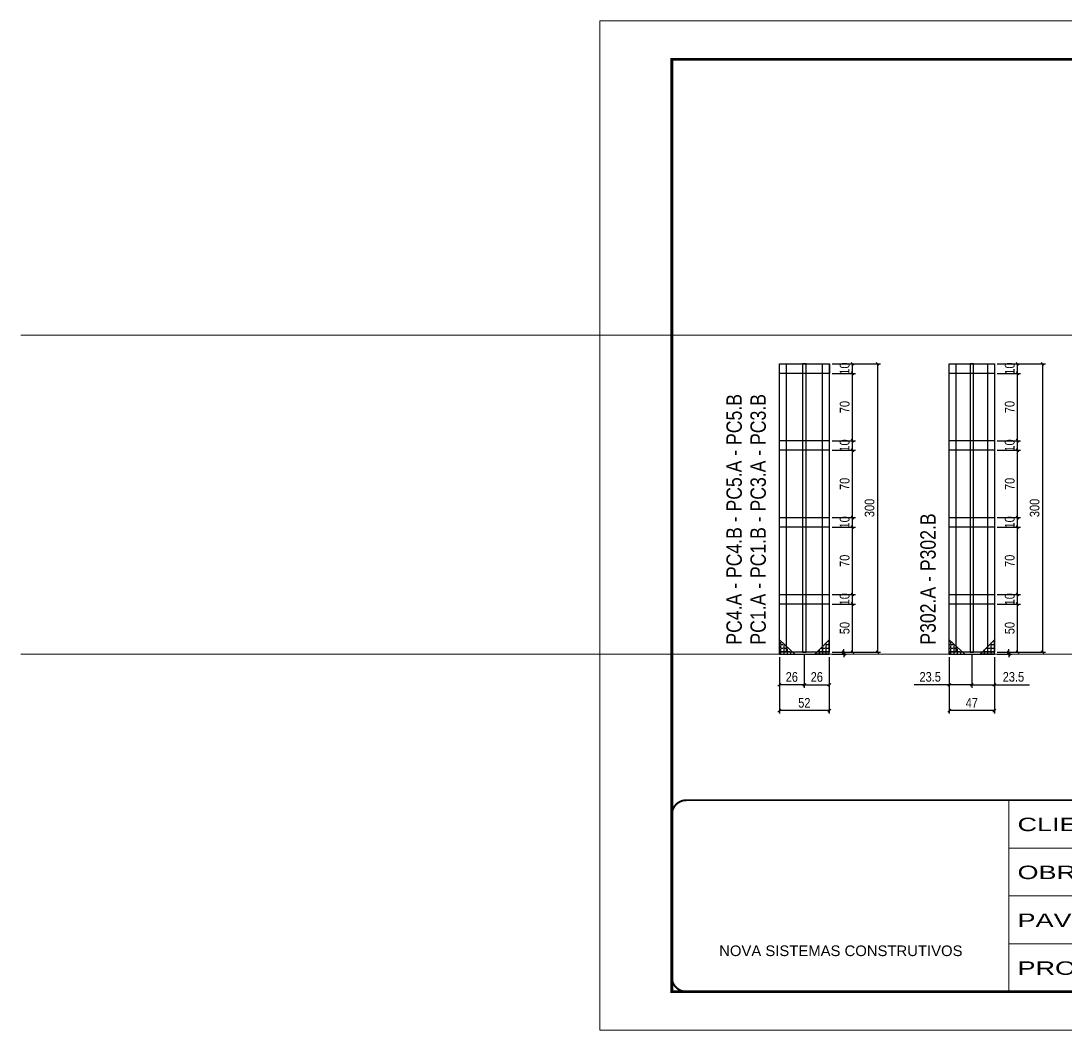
# Model space of a CAD drawing. Extents: x 2282 to 12463, y 760 to 16806.
# Drawn here: x 2282 to 3370, y 11097 to 12147 of the extents above; entities that cross this region are included whole.
import ezdxf

# ---------------------------------------------------------------- set-up
doc = ezdxf.new("R2010")
doc.units = 0
doc.linetypes.add('CONTINUO', pattern=[0])
doc.linetypes.add('DASHED', pattern=[0.75, 0.5, -0.25])
for name, color, linetype, lineweight in [('CARIMBO', 255, 'Continuous', 9), ('Folhas', 255, 'Continuous', 9), ('SARRAFO DE PRESSAO', 251, 'DASHED', 9)]:
    doc.layers.add(name, color=color, linetype=linetype, lineweight=lineweight)
for name, color, linetype in [('COTA', 241, 'Continuous'), ('NOMENCLATURA', 7, 'Continuous'), ('SARR_2.2x10', 60, 'Continuous'), ('SARR_2.2x7', 40, 'Continuous'), ('SARR_3.5x7', 81, 'Continuous'), ('SARR_7x7', 40, 'Continuous')]:
    doc.layers.add(name, color=color, linetype=linetype)
doc.styles.add('ARIAL', font='arial.ttf')
doc.styles.add('ARIAL_NARROW', font='ARIALN.TTF', dxfattribs={"height": 0.2})
doc.styles.add('COTA TECNICA', font='techl___.ttf', dxfattribs={"height": 10})
doc.styles.add('Tecnologia', font='')
doc.styles.get('Tecnologia').set_extended_font_data('Forgotten Futurist')
doc.dimstyles.new('PAINEL', dxfattribs={"dimtxt": 10, "dimasz": 3, "dimexe": 3, "dimexo": 3, "dimgap": 3, "dimtad": 1, "dimdec": 1, "dimzin": 12, "dimdsep": 46, "dimtxsty": 'COTA TECNICA', "dimblk1": 'OBLIQUE', "dimblk2": 'OBLIQUE', "dimsah": 1, "dimcen": 0.9, "dimclrd": 4, "dimclre": 4, "dimclrt": 240, "dimadec": 1, "dimazin": 3, "dimtfac": 1, "dimtdec": 1, "dimtmove": 0, "dimatfit": 3, "dimfxl": 1, "dimtolj": 1, "dimtzin": 12, "dimarcsym": 0})
pattern_1 = [(0, (36631.039, 20854.2797), (0, 3.4925), [2.54, -0.9525]), (90, (36631.039, 20854.2797), (-3.4925, 2e-16), [2.54, -0.9525])]
pattern_2 = [(0, (36479.019, 20854.2797), (0, 3.4925), [2.54, -0.9525]), (90, (36479.019, 20854.2797), (-3.4925, 2e-16), [2.54, -0.9525])]
pattern_3 = [(0, (36802.8435, 20854.2797), (0, 3.4925), [2.54, -0.9525]), (90, (36802.8435, 20854.2797), (-3.4925, 2e-16), [2.54, -0.9525])]
pattern_4 = [(0, (36655.8235, 20854.2797), (0, 3.4925), [2.54, -0.9525]), (90, (36655.8235, 20854.2797), (-3.4925, 2e-16), [2.54, -0.9525])]

# ---------------------------------------------------------------- blocks, each defined once
blk = doc.blocks.new('9999999999')
at = {"color": 30, "linetype": 'CONTINUO'}
for p, q in [((98564.6, 34230.2), (98564.6, 34429.4)), ((98564.6, 34379.6), (99584, 34379.6)), ((98564.6, 34329.8), (99488, 34329.8)), ((99584, 34329.8), (99488, 34329.8)), ((99488, 34329.8), (99488, 34230.2)), ((98564.6, 34280), (99488, 34280))]:
    blk.add_line(p, q, dxfattribs=at)
at = {"color": 30, "linetype": 'CONTINUO', "const_width": 2}
blk.add_lwpolyline([(99584, 34230.2), (99584, 34414.4, 0.414214), (99569, 34429.4), (98229, 34429.4, 0.414214), (98214, 34414.4), (98214, 34245.2, 0.414214), (98229, 34230.2), (99584, 34230.2)], format="xyb", dxfattribs=at)
at = {"layer": 'Folhas'}
blk.add_lwpolyline([(98139, 34190.2), (99624, 34190.2), (99624, 35240.2), (98139, 35240.2)], close=True, dxfattribs=at)
at = {"layer": 'Folhas', "color": 30, "const_width": 3}
blk.add_lwpolyline([(98214, 34230.2), (99584, 34230.2), (99584, 35200.2), (98214, 35200.2)], close=True, dxfattribs=at)
at = {"color": 7, "linetype": 'Continuous', "ltscale": 5, "style": 'ARIAL'}
for s, height, p in [('UNITÁ ENGENHARIA', 15.483, (98837.7, 34393.1)), ('ITAQUERA III', 15.483, (98837.7, 34343.3)), ('INFERIOR 1', 15.48, (98837.7, 34293.5)), ('NOVA SISTEMAS CONSTRUTIVOS', 11.059, (98263.2, 34267.2)), ('PILARES', 15.48, (98837.7, 34243.7))]:
    blk.add_text(s, height=height, dxfattribs=at).set_placement(p)
at = {"layer": 'Folhas', "color": 7, "style": 'Tecnologia', "width": 1.5}
for s, p in [('CLIENTE:', (98573.7, 34397.2)), ('OBRA:', (98573.7, 34347.3)), ('PAVIMENTO:', (98573.7, 34297.5)), ('PROJETO:', (98573.7, 34247.7))]:
    blk.add_text(s, height=14, dxfattribs=at).set_placement(p)
blk = doc.blocks.new('_Oblique')
at = {"color": 0, "linetype": 'ByBlock', "lineweight": -2}
blk.add_line((-0.5, -0.5), (0.5, 0.5), dxfattribs=at)
blk = doc.blocks.new('*D486')
at = {"layer": 'COTA', "color": 4, "lineweight": -2, "transparency": 16777216}
for p, q in [((3126.7, 11490), (3141.7, 11490)), ((3126.7, 11487.9), (3141.7, 11487.9)), ((3138.7, 11490), (3138.7, 11493)), ((3138.7, 11490), (3138.7, 11487.9)), ((3138.7, 11487.9), (3138.7, 11484.9))]:
    blk.add_line(p, q, dxfattribs=at)
at = {"layer": 'Defpoints', "color": 0, "transparency": 16777216}
for p in [(3123.7, 11490), (3123.7, 11487.9), (3138.7, 11487.9)]:
    blk.add_point(p, dxfattribs=at)
at = {"layer": 'COTA', "color": 4, "lineweight": -2, "transparency": 16777216, "xscale": 3, "yscale": 3, "zscale": 3}
for p, rotation in [((3138.7, 11490), 270), ((3138.7, 11487.9), 90)]:
    blk.add_blockref('_Oblique', p, dxfattribs=dict(at, rotation=rotation))
blk = doc.blocks.new('*D487')
at = {"layer": 'COTA', "color": 4, "lineweight": -2, "transparency": 16777216}
for p, q in [((3126.7, 11540.1), (3150.8, 11540.1)), ((3147.8, 11490.1), (3147.8, 11540.1)), ((3126.7, 11490.1), (3150.8, 11490.1))]:
    blk.add_line(p, q, dxfattribs=at)
at = {"layer": 'Defpoints', "color": 0, "transparency": 16777216}
for p in [(3123.7, 11540.1), (3147.8, 11540.1), (3123.7, 11490.1)]:
    blk.add_point(p, dxfattribs=at)
at = {"layer": 'COTA', "color": 4, "lineweight": -2, "transparency": 16777216, "xscale": 3, "yscale": 3, "zscale": 3}
for p, rotation in [((3147.8, 11540.1), 90), ((3147.8, 11490.1), 270)]:
    blk.add_blockref('_Oblique', p, dxfattribs=dict(at, rotation=rotation))
at = {"layer": 'COTA', "color": 240, "transparency": 16777216, "insert": (3139.7, 11515.1), "char_height": 10, "attachment_point": 5, "rotation": 90, "style": 'COTA TECNICA'}
blk.add_mtext('\\A1;50', dxfattribs=at)
blk = doc.blocks.new('*D488')
at = {"layer": 'COTA', "color": 4, "lineweight": -2, "transparency": 16777216}
for p, q in [((3126.7, 11550.1), (3150.8, 11550.1)), ((3147.8, 11540.1), (3147.8, 11550.1)), ((3126.7, 11540.1), (3150.8, 11540.1))]:
    blk.add_line(p, q, dxfattribs=at)
at = {"layer": 'Defpoints', "color": 0, "transparency": 16777216}
for p in [(3123.7, 11550.1), (3147.8, 11550.1), (3123.7, 11540.1)]:
    blk.add_point(p, dxfattribs=at)
at = {"layer": 'COTA', "color": 4, "lineweight": -2, "transparency": 16777216, "xscale": 3, "yscale": 3, "zscale": 3}
for p, rotation in [((3147.8, 11550.1), 90), ((3147.8, 11540.1), 270)]:
    blk.add_blockref('_Oblique', p, dxfattribs=dict(at, rotation=rotation))
at = {"layer": 'COTA', "color": 240, "transparency": 16777216, "insert": (3139.7, 11545.1), "char_height": 10, "attachment_point": 5, "rotation": 90, "style": 'COTA TECNICA'}
blk.add_mtext('\\A1;10', dxfattribs=at)
blk = doc.blocks.new('*D489')
at = {"layer": 'COTA', "color": 4, "lineweight": -2, "transparency": 16777216}
for p, q in [((3126.7, 11620.1), (3150.8, 11620.1)), ((3147.8, 11550.1), (3147.8, 11620.1)), ((3129.7, 11550.1), (3150.8, 11550.1))]:
    blk.add_line(p, q, dxfattribs=at)
at = {"layer": 'Defpoints', "color": 0, "transparency": 16777216}
for p in [(3123.7, 11620.1), (3147.8, 11620.1), (3126.7, 11550.1)]:
    blk.add_point(p, dxfattribs=at)
at = {"layer": 'COTA', "color": 4, "lineweight": -2, "transparency": 16777216, "xscale": 3, "yscale": 3, "zscale": 3}
for p, rotation in [((3147.8, 11620.1), 90), ((3147.8, 11550.1), 270)]:
    blk.add_blockref('_Oblique', p, dxfattribs=dict(at, rotation=rotation))
at = {"layer": 'COTA', "color": 240, "transparency": 16777216, "insert": (3139.7, 11585.1), "char_height": 10, "attachment_point": 5, "rotation": 90, "style": 'COTA TECNICA'}
blk.add_mtext('\\A1;70', dxfattribs=at)
blk = doc.blocks.new('*D490')
at = {"layer": 'COTA', "color": 4, "lineweight": -2, "transparency": 16777216}
for p, q in [((3126.7, 11630.1), (3150.8, 11630.1)), ((3147.8, 11620.1), (3147.8, 11630.1)), ((3126.7, 11620.1), (3150.8, 11620.1))]:
    blk.add_line(p, q, dxfattribs=at)
at = {"layer": 'Defpoints', "color": 0, "transparency": 16777216}
for p in [(3123.7, 11630.1), (3147.8, 11630.1), (3123.7, 11620.1)]:
    blk.add_point(p, dxfattribs=at)
at = {"layer": 'COTA', "color": 4, "lineweight": -2, "transparency": 16777216, "xscale": 3, "yscale": 3, "zscale": 3}
for p, rotation in [((3147.8, 11630.1), 90), ((3147.8, 11620.1), 270)]:
    blk.add_blockref('_Oblique', p, dxfattribs=dict(at, rotation=rotation))
at = {"layer": 'COTA', "color": 240, "transparency": 16777216, "insert": (3139.7, 11625.1), "char_height": 10, "attachment_point": 5, "rotation": 90, "style": 'COTA TECNICA'}
blk.add_mtext('\\A1;10', dxfattribs=at)
blk = doc.blocks.new('*D491')
at = {"layer": 'COTA', "color": 4, "linetype": 'ByBlock', "lineweight": -2, "transparency": 16777216}
for p, q in [((3126.7, 11790.1), (3176.8, 11790.1)), ((3173.8, 11790.1), (3173.8, 11490.1)), ((3126.7, 11490.1), (3176.8, 11490.1))]:
    blk.add_line(p, q, dxfattribs=at)
at = {"layer": 'Defpoints', "color": 0, "linetype": 'ByBlock', "transparency": 16777216}
for p in [(3123.7, 11790.1), (3123.7, 11490.1), (3173.8, 11490.1)]:
    blk.add_point(p, dxfattribs=at)
at = {"layer": 'COTA', "color": 4, "linetype": 'ByBlock', "lineweight": -2, "transparency": 16777216, "xscale": 3, "yscale": 3, "zscale": 3}
for p, rotation in [((3173.8, 11790.1), 90), ((3173.8, 11490.1), 270)]:
    blk.add_blockref('_Oblique', p, dxfattribs=dict(at, rotation=rotation))
at = {"layer": 'COTA', "color": 240, "linetype": 'ByBlock', "transparency": 16777216, "insert": (3165.6, 11640.1), "char_height": 10, "attachment_point": 5, "rotation": 90, "style": 'COTA TECNICA'}
blk.add_mtext('\\A1;300', dxfattribs=at)
blk = doc.blocks.new('*D494')
at = {"layer": 'COTA', "color": 4, "linetype": 'ByBlock', "lineweight": -2, "transparency": 16777216}
for p, q in [((3126.7, 11700.1), (3150.8, 11700.1)), ((3147.8, 11630.1), (3147.8, 11700.1)), ((3126.7, 11630.1), (3150.8, 11630.1))]:
    blk.add_line(p, q, dxfattribs=at)
at = {"layer": 'Defpoints', "color": 0, "linetype": 'ByBlock', "transparency": 16777216}
for p in [(3123.7, 11700.1), (3147.8, 11700.1), (3123.7, 11630.1)]:
    blk.add_point(p, dxfattribs=at)
at = {"layer": 'COTA', "color": 4, "linetype": 'ByBlock', "lineweight": -2, "transparency": 16777216, "xscale": 3, "yscale": 3, "zscale": 3}
for p, rotation in [((3147.8, 11700.1), 90), ((3147.8, 11630.1), 270)]:
    blk.add_blockref('_Oblique', p, dxfattribs=dict(at, rotation=rotation))
at = {"layer": 'COTA', "color": 240, "linetype": 'ByBlock', "transparency": 16777216, "insert": (3139.7, 11665.1), "char_height": 10, "attachment_point": 5, "rotation": 90, "style": 'COTA TECNICA'}
blk.add_mtext('\\A1;70', dxfattribs=at)
blk = doc.blocks.new('*D495')
at = {"layer": 'COTA', "color": 4, "linetype": 'ByBlock', "lineweight": -2, "transparency": 16777216}
for p, q in [((3126.7, 11710.1), (3150.8, 11710.1)), ((3147.8, 11700.1), (3147.8, 11710.1)), ((3126.7, 11700.1), (3150.8, 11700.1))]:
    blk.add_line(p, q, dxfattribs=at)
at = {"layer": 'Defpoints', "color": 0, "linetype": 'ByBlock', "transparency": 16777216}
for p in [(3123.7, 11710.1), (3147.8, 11710.1), (3123.7, 11700.1)]:
    blk.add_point(p, dxfattribs=at)
at = {"layer": 'COTA', "color": 4, "linetype": 'ByBlock', "lineweight": -2, "transparency": 16777216, "xscale": 3, "yscale": 3, "zscale": 3}
for p, rotation in [((3147.8, 11710.1), 90), ((3147.8, 11700.1), 270)]:
    blk.add_blockref('_Oblique', p, dxfattribs=dict(at, rotation=rotation))
at = {"layer": 'COTA', "color": 240, "linetype": 'ByBlock', "transparency": 16777216, "insert": (3139.7, 11705.1), "char_height": 10, "attachment_point": 5, "rotation": 90, "style": 'COTA TECNICA'}
blk.add_mtext('\\A1;10', dxfattribs=at)
blk = doc.blocks.new('*D496')
at = {"layer": 'COTA', "color": 4, "linetype": 'ByBlock', "lineweight": -2, "transparency": 16777216}
for p, q in [((3071.7, 11484.9), (3071.7, 11426.2)), ((3123.7, 11484.9), (3123.7, 11426.2)), ((3123.7, 11429.2), (3071.7, 11429.2))]:
    blk.add_line(p, q, dxfattribs=at)
at = {"layer": 'Defpoints', "color": 0, "linetype": 'ByBlock', "transparency": 16777216}
for p in [(3071.7, 11487.9), (3123.7, 11487.9), (3071.7, 11429.2)]:
    blk.add_point(p, dxfattribs=at)
at = {"layer": 'COTA', "color": 4, "linetype": 'ByBlock', "lineweight": -2, "transparency": 16777216, "xscale": 3, "yscale": 3, "zscale": 3, "rotation": 180}
blk.add_blockref('_Oblique', (3071.7, 11429.2), dxfattribs=at)
at = {"layer": 'COTA', "color": 4, "linetype": 'ByBlock', "lineweight": -2, "transparency": 16777216, "xscale": 3, "yscale": 3, "zscale": 3}
blk.add_blockref('_Oblique', (3123.7, 11429.2), dxfattribs=at)
at = {"layer": 'COTA', "color": 240, "linetype": 'ByBlock', "transparency": 16777216, "insert": (3097.7, 11437.3), "char_height": 10, "attachment_point": 5, "style": 'COTA TECNICA'}
blk.add_mtext('\\A1;52', dxfattribs=at)
blk = doc.blocks.new('*D497')
at = {"layer": 'COTA', "color": 4, "linetype": 'ByBlock', "lineweight": -2, "transparency": 16777216}
for p, q in [((3097.7, 11487.1), (3097.7, 11453.1)), ((3123.7, 11484.9), (3123.7, 11453.1)), ((3097.7, 11456.1), (3123.7, 11456.1))]:
    blk.add_line(p, q, dxfattribs=at)
at = {"layer": 'Defpoints', "color": 0, "linetype": 'ByBlock', "transparency": 16777216}
for p in [(3097.7, 11490.1), (3123.7, 11487.9), (3123.7, 11456.1)]:
    blk.add_point(p, dxfattribs=at)
at = {"layer": 'COTA', "color": 4, "linetype": 'ByBlock', "lineweight": -2, "transparency": 16777216, "xscale": 3, "yscale": 3, "zscale": 3, "rotation": 180}
blk.add_blockref('_Oblique', (3097.7, 11456.1), dxfattribs=at)
at = {"layer": 'COTA', "color": 4, "linetype": 'ByBlock', "lineweight": -2, "transparency": 16777216, "xscale": 3, "yscale": 3, "zscale": 3}
blk.add_blockref('_Oblique', (3123.7, 11456.1), dxfattribs=at)
at = {"layer": 'COTA', "color": 240, "linetype": 'ByBlock', "transparency": 16777216, "insert": (3110.7, 11464.2), "char_height": 10, "attachment_point": 5, "style": 'COTA TECNICA'}
blk.add_mtext('\\A1;26', dxfattribs=at)
blk = doc.blocks.new('*D492')
at = {"layer": 'COTA', "color": 4, "linetype": 'ByBlock', "lineweight": -2, "transparency": 16777216}
for p, q in [((3126.7, 11780.1), (3150.8, 11780.1)), ((3147.8, 11710.1), (3147.8, 11780.1)), ((3126.7, 11710.1), (3150.8, 11710.1))]:
    blk.add_line(p, q, dxfattribs=at)
at = {"layer": 'Defpoints', "color": 0, "linetype": 'ByBlock', "transparency": 16777216}
for p in [(3123.7, 11780.1), (3147.8, 11780.1), (3123.7, 11710.1)]:
    blk.add_point(p, dxfattribs=at)
at = {"layer": 'COTA', "color": 4, "linetype": 'ByBlock', "lineweight": -2, "transparency": 16777216, "xscale": 3, "yscale": 3, "zscale": 3}
for p, rotation in [((3147.8, 11780.1), 90), ((3147.8, 11710.1), 270)]:
    blk.add_blockref('_Oblique', p, dxfattribs=dict(at, rotation=rotation))
at = {"layer": 'COTA', "color": 240, "linetype": 'ByBlock', "transparency": 16777216, "insert": (3139.7, 11745.1), "char_height": 10, "attachment_point": 5, "rotation": 90, "style": 'COTA TECNICA'}
blk.add_mtext('\\A1;70', dxfattribs=at)
blk = doc.blocks.new('*D498')
at = {"layer": 'COTA', "color": 4, "linetype": 'ByBlock', "lineweight": -2, "transparency": 16777216}
for p, q in [((3126.7, 11790.1), (3150.8, 11790.1)), ((3126.7, 11780.1), (3150.8, 11780.1)), ((3147.8, 11780.1), (3147.8, 11790.1))]:
    blk.add_line(p, q, dxfattribs=at)
at = {"layer": 'Defpoints', "color": 0, "linetype": 'ByBlock', "transparency": 16777216}
for p in [(3123.7, 11790.1), (3123.7, 11780.1), (3147.8, 11790.1)]:
    blk.add_point(p, dxfattribs=at)
at = {"layer": 'COTA', "color": 4, "linetype": 'ByBlock', "lineweight": -2, "transparency": 16777216, "xscale": 3, "yscale": 3, "zscale": 3}
for p, rotation in [((3147.8, 11790.1), 90), ((3147.8, 11780.1), 270)]:
    blk.add_blockref('_Oblique', p, dxfattribs=dict(at, rotation=rotation))
at = {"layer": 'COTA', "color": 240, "linetype": 'ByBlock', "transparency": 16777216, "insert": (3139.7, 11785.1), "char_height": 10, "attachment_point": 5, "rotation": 90, "style": 'COTA TECNICA'}
blk.add_mtext('\\A1;10', dxfattribs=at)
blk = doc.blocks.new('*D493')
at = {"layer": 'COTA', "color": 4, "lineweight": -2, "transparency": 16777216}
for p, q in [((3097.7, 11487.1), (3097.7, 11453.1)), ((3071.7, 11484.9), (3071.7, 11453.1)), ((3097.7, 11456.1), (3071.7, 11456.1))]:
    blk.add_line(p, q, dxfattribs=at)
at = {"layer": 'Defpoints', "color": 0, "transparency": 16777216}
for p in [(3071.7, 11487.9), (3097.7, 11490.1), (3071.7, 11456.1)]:
    blk.add_point(p, dxfattribs=at)
at = {"layer": 'COTA', "color": 4, "lineweight": -2, "transparency": 16777216, "xscale": 3, "yscale": 3, "zscale": 3, "rotation": 180}
blk.add_blockref('_Oblique', (3071.7, 11456.1), dxfattribs=at)
at = {"layer": 'COTA', "color": 4, "lineweight": -2, "transparency": 16777216, "xscale": 3, "yscale": 3, "zscale": 3}
blk.add_blockref('_Oblique', (3097.7, 11456.1), dxfattribs=at)
at = {"layer": 'COTA', "color": 240, "transparency": 16777216, "insert": (3084.7, 11464.2), "char_height": 10, "attachment_point": 5, "style": 'COTA TECNICA'}
blk.add_mtext('\\A1;26', dxfattribs=at)
blk = doc.blocks.new('*D499')
at = {"layer": 'COTA', "color": 4, "lineweight": -2, "transparency": 16777216}
for p, q in [((3298.5, 11490), (3313.5, 11490)), ((3298.5, 11487.9), (3313.5, 11487.9)), ((3310.5, 11490), (3310.5, 11493)), ((3310.5, 11490), (3310.5, 11487.9)), ((3310.5, 11487.9), (3310.5, 11484.9))]:
    blk.add_line(p, q, dxfattribs=at)
at = {"layer": 'Defpoints', "color": 0, "transparency": 16777216}
for p in [(3295.5, 11490), (3295.5, 11487.9), (3310.5, 11487.9)]:
    blk.add_point(p, dxfattribs=at)
at = {"layer": 'COTA', "color": 4, "lineweight": -2, "transparency": 16777216, "xscale": 3, "yscale": 3, "zscale": 3}
for p, rotation in [((3310.5, 11490), 270), ((3310.5, 11487.9), 90)]:
    blk.add_blockref('_Oblique', p, dxfattribs=dict(at, rotation=rotation))
blk = doc.blocks.new('*D500')
at = {"layer": 'COTA', "color": 4, "lineweight": -2, "transparency": 16777216}
for p, q in [((3298.5, 11540.1), (3322.6, 11540.1)), ((3319.6, 11490.1), (3319.6, 11540.1)), ((3298.5, 11490.1), (3322.6, 11490.1))]:
    blk.add_line(p, q, dxfattribs=at)
at = {"layer": 'Defpoints', "color": 0, "transparency": 16777216}
for p in [(3295.5, 11540.1), (3319.6, 11540.1), (3295.5, 11490.1)]:
    blk.add_point(p, dxfattribs=at)
at = {"layer": 'COTA', "color": 4, "lineweight": -2, "transparency": 16777216, "xscale": 3, "yscale": 3, "zscale": 3}
for p, rotation in [((3319.6, 11540.1), 90), ((3319.6, 11490.1), 270)]:
    blk.add_blockref('_Oblique', p, dxfattribs=dict(at, rotation=rotation))
at = {"layer": 'COTA', "color": 240, "transparency": 16777216, "insert": (3311.5, 11515.1), "char_height": 10, "attachment_point": 5, "rotation": 90, "style": 'COTA TECNICA'}
blk.add_mtext('\\A1;50', dxfattribs=at)
blk = doc.blocks.new('*D501')
at = {"layer": 'COTA', "color": 4, "lineweight": -2, "transparency": 16777216}
for p, q in [((3298.5, 11550.1), (3322.6, 11550.1)), ((3319.6, 11540.1), (3319.6, 11550.1)), ((3298.5, 11540.1), (3322.6, 11540.1))]:
    blk.add_line(p, q, dxfattribs=at)
at = {"layer": 'Defpoints', "color": 0, "transparency": 16777216}
for p in [(3295.5, 11550.1), (3319.6, 11550.1), (3295.5, 11540.1)]:
    blk.add_point(p, dxfattribs=at)
at = {"layer": 'COTA', "color": 4, "lineweight": -2, "transparency": 16777216, "xscale": 3, "yscale": 3, "zscale": 3}
for p, rotation in [((3319.6, 11550.1), 90), ((3319.6, 11540.1), 270)]:
    blk.add_blockref('_Oblique', p, dxfattribs=dict(at, rotation=rotation))
at = {"layer": 'COTA', "color": 240, "transparency": 16777216, "insert": (3311.5, 11545.1), "char_height": 10, "attachment_point": 5, "rotation": 90, "style": 'COTA TECNICA'}
blk.add_mtext('\\A1;10', dxfattribs=at)
blk = doc.blocks.new('*D502')
at = {"layer": 'COTA', "color": 4, "lineweight": -2, "transparency": 16777216}
for p, q in [((3298.5, 11620.1), (3322.6, 11620.1)), ((3319.6, 11550.1), (3319.6, 11620.1)), ((3301.5, 11550.1), (3322.6, 11550.1))]:
    blk.add_line(p, q, dxfattribs=at)
at = {"layer": 'Defpoints', "color": 0, "transparency": 16777216}
for p in [(3295.5, 11620.1), (3319.6, 11620.1), (3298.5, 11550.1)]:
    blk.add_point(p, dxfattribs=at)
at = {"layer": 'COTA', "color": 4, "lineweight": -2, "transparency": 16777216, "xscale": 3, "yscale": 3, "zscale": 3}
for p, rotation in [((3319.6, 11620.1), 90), ((3319.6, 11550.1), 270)]:
    blk.add_blockref('_Oblique', p, dxfattribs=dict(at, rotation=rotation))
at = {"layer": 'COTA', "color": 240, "transparency": 16777216, "insert": (3311.5, 11585.1), "char_height": 10, "attachment_point": 5, "rotation": 90, "style": 'COTA TECNICA'}
blk.add_mtext('\\A1;70', dxfattribs=at)
blk = doc.blocks.new('*D503')
at = {"layer": 'COTA', "color": 4, "lineweight": -2, "transparency": 16777216}
for p, q in [((3298.5, 11630.1), (3322.6, 11630.1)), ((3319.6, 11620.1), (3319.6, 11630.1)), ((3298.5, 11620.1), (3322.6, 11620.1))]:
    blk.add_line(p, q, dxfattribs=at)
at = {"layer": 'Defpoints', "color": 0, "transparency": 16777216}
for p in [(3295.5, 11630.1), (3319.6, 11630.1), (3295.5, 11620.1)]:
    blk.add_point(p, dxfattribs=at)
at = {"layer": 'COTA', "color": 4, "lineweight": -2, "transparency": 16777216, "xscale": 3, "yscale": 3, "zscale": 3}
for p, rotation in [((3319.6, 11630.1), 90), ((3319.6, 11620.1), 270)]:
    blk.add_blockref('_Oblique', p, dxfattribs=dict(at, rotation=rotation))
at = {"layer": 'COTA', "color": 240, "transparency": 16777216, "insert": (3311.5, 11625.1), "char_height": 10, "attachment_point": 5, "rotation": 90, "style": 'COTA TECNICA'}
blk.add_mtext('\\A1;10', dxfattribs=at)
blk = doc.blocks.new('*D504')
at = {"layer": 'COTA', "color": 4, "linetype": 'ByBlock', "lineweight": -2, "transparency": 16777216}
for p, q in [((3298.5, 11790.1), (3348.6, 11790.1)), ((3345.6, 11790.1), (3345.6, 11490.1)), ((3298.5, 11490.1), (3348.6, 11490.1))]:
    blk.add_line(p, q, dxfattribs=at)
at = {"layer": 'Defpoints', "color": 0, "linetype": 'ByBlock', "transparency": 16777216}
for p in [(3295.5, 11790.1), (3295.5, 11490.1), (3345.6, 11490.1)]:
    blk.add_point(p, dxfattribs=at)
at = {"layer": 'COTA', "color": 4, "linetype": 'ByBlock', "lineweight": -2, "transparency": 16777216, "xscale": 3, "yscale": 3, "zscale": 3}
for p, rotation in [((3345.6, 11790.1), 90), ((3345.6, 11490.1), 270)]:
    blk.add_blockref('_Oblique', p, dxfattribs=dict(at, rotation=rotation))
at = {"layer": 'COTA', "color": 240, "linetype": 'ByBlock', "transparency": 16777216, "insert": (3337.4, 11640.1), "char_height": 10, "attachment_point": 5, "rotation": 90, "style": 'COTA TECNICA'}
blk.add_mtext('\\A1;300', dxfattribs=at)
blk = doc.blocks.new('*D507')
at = {"layer": 'COTA', "color": 4, "linetype": 'ByBlock', "lineweight": -2, "transparency": 16777216}
for p, q in [((3298.5, 11700.1), (3322.6, 11700.1)), ((3319.6, 11630.1), (3319.6, 11700.1)), ((3298.5, 11630.1), (3322.6, 11630.1))]:
    blk.add_line(p, q, dxfattribs=at)
at = {"layer": 'Defpoints', "color": 0, "linetype": 'ByBlock', "transparency": 16777216}
for p in [(3295.5, 11700.1), (3319.6, 11700.1), (3295.5, 11630.1)]:
    blk.add_point(p, dxfattribs=at)
at = {"layer": 'COTA', "color": 4, "linetype": 'ByBlock', "lineweight": -2, "transparency": 16777216, "xscale": 3, "yscale": 3, "zscale": 3}
for p, rotation in [((3319.6, 11700.1), 90), ((3319.6, 11630.1), 270)]:
    blk.add_blockref('_Oblique', p, dxfattribs=dict(at, rotation=rotation))
at = {"layer": 'COTA', "color": 240, "linetype": 'ByBlock', "transparency": 16777216, "insert": (3311.5, 11665.1), "char_height": 10, "attachment_point": 5, "rotation": 90, "style": 'COTA TECNICA'}
blk.add_mtext('\\A1;70', dxfattribs=at)
blk = doc.blocks.new('*D508')
at = {"layer": 'COTA', "color": 4, "linetype": 'ByBlock', "lineweight": -2, "transparency": 16777216}
for p, q in [((3298.5, 11710.1), (3322.6, 11710.1)), ((3319.6, 11700.1), (3319.6, 11710.1)), ((3298.5, 11700.1), (3322.6, 11700.1))]:
    blk.add_line(p, q, dxfattribs=at)
at = {"layer": 'Defpoints', "color": 0, "linetype": 'ByBlock', "transparency": 16777216}
for p in [(3295.5, 11710.1), (3319.6, 11710.1), (3295.5, 11700.1)]:
    blk.add_point(p, dxfattribs=at)
at = {"layer": 'COTA', "color": 4, "linetype": 'ByBlock', "lineweight": -2, "transparency": 16777216, "xscale": 3, "yscale": 3, "zscale": 3}
for p, rotation in [((3319.6, 11710.1), 90), ((3319.6, 11700.1), 270)]:
    blk.add_blockref('_Oblique', p, dxfattribs=dict(at, rotation=rotation))
at = {"layer": 'COTA', "color": 240, "linetype": 'ByBlock', "transparency": 16777216, "insert": (3311.5, 11705.1), "char_height": 10, "attachment_point": 5, "rotation": 90, "style": 'COTA TECNICA'}
blk.add_mtext('\\A1;10', dxfattribs=at)
blk = doc.blocks.new('*D509')
at = {"layer": 'COTA', "color": 4, "linetype": 'ByBlock', "lineweight": -2, "transparency": 16777216}
for p, q in [((3248.5, 11484.9), (3248.5, 11426.2)), ((3295.5, 11484.9), (3295.5, 11426.2)), ((3295.5, 11429.2), (3248.5, 11429.2))]:
    blk.add_line(p, q, dxfattribs=at)
at = {"layer": 'Defpoints', "color": 0, "linetype": 'ByBlock', "transparency": 16777216}
for p in [(3248.5, 11487.9), (3295.5, 11487.9), (3248.5, 11429.2)]:
    blk.add_point(p, dxfattribs=at)
at = {"layer": 'COTA', "color": 4, "linetype": 'ByBlock', "lineweight": -2, "transparency": 16777216, "xscale": 3, "yscale": 3, "zscale": 3, "rotation": 180}
blk.add_blockref('_Oblique', (3248.5, 11429.2), dxfattribs=at)
at = {"layer": 'COTA', "color": 4, "linetype": 'ByBlock', "lineweight": -2, "transparency": 16777216, "xscale": 3, "yscale": 3, "zscale": 3}
blk.add_blockref('_Oblique', (3295.5, 11429.2), dxfattribs=at)
at = {"layer": 'COTA', "color": 240, "linetype": 'ByBlock', "transparency": 16777216, "insert": (3272, 11437.3), "char_height": 10, "attachment_point": 5, "style": 'COTA TECNICA'}
blk.add_mtext('\\A1;47', dxfattribs=at)
blk = doc.blocks.new('*D510')
at = {"layer": 'COTA', "color": 4, "linetype": 'ByBlock', "lineweight": -2, "transparency": 16777216}
for p, q in [((3272, 11487.1), (3272, 11453.1)), ((3295.5, 11484.9), (3295.5, 11453.1)), ((3272, 11456.1), (3295.5, 11456.1)), ((3295.5, 11456.1), (3332.1, 11456.1))]:
    blk.add_line(p, q, dxfattribs=at)
at = {"layer": 'Defpoints', "color": 0, "linetype": 'ByBlock', "transparency": 16777216}
for p in [(3272, 11490.1), (3295.5, 11487.9), (3295.5, 11456.1)]:
    blk.add_point(p, dxfattribs=at)
at = {"layer": 'COTA', "color": 4, "linetype": 'ByBlock', "lineweight": -2, "transparency": 16777216, "xscale": 3, "yscale": 3, "zscale": 3, "rotation": 180}
blk.add_blockref('_Oblique', (3272, 11456.1), dxfattribs=at)
at = {"layer": 'COTA', "color": 4, "linetype": 'ByBlock', "lineweight": -2, "transparency": 16777216, "xscale": 3, "yscale": 3, "zscale": 3}
blk.add_blockref('_Oblique', (3295.5, 11456.1), dxfattribs=at)
at = {"layer": 'COTA', "color": 240, "linetype": 'ByBlock', "transparency": 16777216, "insert": (3315.3, 11464.3), "char_height": 10, "attachment_point": 5, "style": 'COTA TECNICA'}
blk.add_mtext('\\A1;23.5', dxfattribs=at)
blk = doc.blocks.new('*D505')
at = {"layer": 'COTA', "color": 4, "linetype": 'ByBlock', "lineweight": -2, "transparency": 16777216}
for p, q in [((3298.5, 11780.1), (3322.6, 11780.1)), ((3319.6, 11710.1), (3319.6, 11780.1)), ((3298.5, 11710.1), (3322.6, 11710.1))]:
    blk.add_line(p, q, dxfattribs=at)
at = {"layer": 'Defpoints', "color": 0, "linetype": 'ByBlock', "transparency": 16777216}
for p in [(3295.5, 11780.1), (3319.6, 11780.1), (3295.5, 11710.1)]:
    blk.add_point(p, dxfattribs=at)
at = {"layer": 'COTA', "color": 4, "linetype": 'ByBlock', "lineweight": -2, "transparency": 16777216, "xscale": 3, "yscale": 3, "zscale": 3}
for p, rotation in [((3319.6, 11780.1), 90), ((3319.6, 11710.1), 270)]:
    blk.add_blockref('_Oblique', p, dxfattribs=dict(at, rotation=rotation))
at = {"layer": 'COTA', "color": 240, "linetype": 'ByBlock', "transparency": 16777216, "insert": (3311.5, 11745.1), "char_height": 10, "attachment_point": 5, "rotation": 90, "style": 'COTA TECNICA'}
blk.add_mtext('\\A1;70', dxfattribs=at)
blk = doc.blocks.new('*D511')
at = {"layer": 'COTA', "color": 4, "linetype": 'ByBlock', "lineweight": -2, "transparency": 16777216}
for p, q in [((3298.5, 11790.1), (3322.6, 11790.1)), ((3298.5, 11780.1), (3322.6, 11780.1)), ((3319.6, 11780.1), (3319.6, 11790.1))]:
    blk.add_line(p, q, dxfattribs=at)
at = {"layer": 'Defpoints', "color": 0, "linetype": 'ByBlock', "transparency": 16777216}
for p in [(3295.5, 11790.1), (3295.5, 11780.1), (3319.6, 11790.1)]:
    blk.add_point(p, dxfattribs=at)
at = {"layer": 'COTA', "color": 4, "linetype": 'ByBlock', "lineweight": -2, "transparency": 16777216, "xscale": 3, "yscale": 3, "zscale": 3}
for p, rotation in [((3319.6, 11790.1), 90), ((3319.6, 11780.1), 270)]:
    blk.add_blockref('_Oblique', p, dxfattribs=dict(at, rotation=rotation))
at = {"layer": 'COTA', "color": 240, "linetype": 'ByBlock', "transparency": 16777216, "insert": (3311.5, 11785.1), "char_height": 10, "attachment_point": 5, "rotation": 90, "style": 'COTA TECNICA'}
blk.add_mtext('\\A1;10', dxfattribs=at)
blk = doc.blocks.new('*D506')
at = {"layer": 'COTA', "color": 4, "lineweight": -2, "transparency": 16777216}
for p, q in [((3272, 11487.1), (3272, 11453.1)), ((3248.5, 11484.9), (3248.5, 11453.1)), ((3248.5, 11456.1), (3211.9, 11456.1)), ((3272, 11456.1), (3248.5, 11456.1))]:
    blk.add_line(p, q, dxfattribs=at)
at = {"layer": 'Defpoints', "color": 0, "transparency": 16777216}
for p in [(3248.5, 11487.9), (3272, 11490.1), (3248.5, 11456.1)]:
    blk.add_point(p, dxfattribs=at)
at = {"layer": 'COTA', "color": 4, "lineweight": -2, "transparency": 16777216, "xscale": 3, "yscale": 3, "zscale": 3, "rotation": 180}
blk.add_blockref('_Oblique', (3248.5, 11456.1), dxfattribs=at)
at = {"layer": 'COTA', "color": 4, "lineweight": -2, "transparency": 16777216, "xscale": 3, "yscale": 3, "zscale": 3}
blk.add_blockref('_Oblique', (3272, 11456.1), dxfattribs=at)
at = {"layer": 'COTA', "color": 240, "transparency": 16777216, "insert": (3228.7, 11464.3), "char_height": 10, "attachment_point": 5, "style": 'COTA TECNICA'}
blk.add_mtext('\\A1;23.5', dxfattribs=at)

msp = doc.modelspace()

# ---------------------------------------------------------------- hatches: boundary and pattern name
at = {"layer": 'SARR_2.2x10'}
h = msp.add_hatch(dxfattribs=at)
h.set_pattern_fill('ANGLE', color=256, scale=0.5)
h.set_pattern_definition(pattern_2)
h.paths.add_polyline_path([(3078.71, 11495.92), (3071.71, 11502.92), (3071.71, 11490.12), (3078.71, 11490.12)])
h = msp.add_hatch(dxfattribs=at)
h.set_pattern_fill('ANGLE', color=256, scale=0.5)
h.set_pattern_definition(pattern_1)
h.paths.add_polyline_path([(3116.71, 11495.92), (3123.71, 11502.92), (3123.71, 11490.12), (3116.71, 11490.12)])
h = msp.add_hatch(dxfattribs=at)
h.set_pattern_fill('ANGLE', color=256, scale=0.5)
h.set_pattern_definition(pattern_4)
h.paths.add_polyline_path([(3255.52, 11495.92), (3248.52, 11502.92), (3248.52, 11490.12), (3255.52, 11490.12)])
h = msp.add_hatch(dxfattribs=at)
h.set_pattern_fill('ANGLE', color=256, scale=0.5)
h.set_pattern_definition(pattern_3)
h.paths.add_polyline_path([(3288.52, 11495.92), (3295.52, 11502.92), (3295.52, 11490.12), (3288.52, 11490.12)])
h = msp.add_hatch(dxfattribs=at)
h.set_pattern_fill('ANGLE', color=256, scale=0.5)
h.set_pattern_definition(pattern_2)
h.paths.add_polyline_path([(3084.51, 11490.12), (3071.71, 11490.12), (3071.71, 11487.92), (3086.71, 11487.92)])
h = msp.add_hatch(dxfattribs=at)
h.set_pattern_fill('ANGLE', color=256, scale=0.5)
h.set_pattern_definition(pattern_2)
h.paths.add_polyline_path([(3078.71, 11495.92), (3078.71, 11490.12), (3084.51, 11490.12)])
h = msp.add_hatch(dxfattribs=at)
h.set_pattern_fill('ANGLE', color=256, scale=0.5)
h.set_pattern_definition(pattern_1)
h.paths.add_polyline_path([(3110.92, 11490.12), (3123.71, 11490.12), (3123.71, 11487.92), (3108.71, 11487.92)])
h = msp.add_hatch(dxfattribs=at)
h.set_pattern_fill('ANGLE', color=256, scale=0.5)
h.set_pattern_definition(pattern_1)
h.paths.add_polyline_path([(3116.71, 11495.92), (3116.71, 11490.12), (3110.92, 11490.12)])
h = msp.add_hatch(dxfattribs=at)
h.set_pattern_fill('ANGLE', color=256, scale=0.5)
h.set_pattern_definition(pattern_4)
h.paths.add_polyline_path([(3261.32, 11490.12), (3248.52, 11490.12), (3248.52, 11487.92), (3263.52, 11487.92)])
h = msp.add_hatch(dxfattribs=at)
h.set_pattern_fill('ANGLE', color=256, scale=0.5)
h.set_pattern_definition(pattern_4)
h.paths.add_polyline_path([(3255.52, 11495.92), (3255.52, 11490.12), (3261.32, 11490.12)])
h = msp.add_hatch(dxfattribs=at)
h.set_pattern_fill('ANGLE', color=256, scale=0.5)
h.set_pattern_definition(pattern_3)
h.paths.add_polyline_path([(3282.72, 11490.12), (3295.52, 11490.12), (3295.52, 11487.92), (3280.52, 11487.92)])
h = msp.add_hatch(dxfattribs=at)
h.set_pattern_fill('ANGLE', color=256, scale=0.5)
h.set_pattern_definition(pattern_3)
h.paths.add_polyline_path([(3288.52, 11495.92), (3288.52, 11490.12), (3282.72, 11490.12)])

# ---------------------------------------------------------------- linework, layer by layer
at = {"layer": 'CARIMBO', "color": 3}
for p, q in [((2282.39, 11819.92), (9611.68, 11819.92)), ((2282.39, 11487.92), (9611.68, 11487.92))]:
    msp.add_line(p, q, dxfattribs=at)
at = {"layer": 'SARR_2.2x10'}
for p, q in [((3071.71, 11487.92), (3071.71, 11502.92)), ((3087.96, 11487.92), (3071.71, 11502.92)), ((3108.71, 11487.92), (3123.71, 11502.92)), ((3123.71, 11487.92), (3123.71, 11502.92)), ((3248.52, 11487.92), (3248.52, 11502.92)), ((3264.76, 11487.92), (3248.52, 11502.92)), ((3280.52, 11487.92), (3295.52, 11502.92)), ((3295.52, 11487.92), (3295.52, 11502.92)), ((3071.71, 11487.92), (3084.71, 11487.92)), ((3123.71, 11487.92), (3108.71, 11487.92)), ((3248.52, 11487.92), (3261.52, 11487.92)), ((3295.52, 11487.92), (3280.52, 11487.92))]:
    msp.add_line(p, q, dxfattribs=at)
for points in [[(3071.72, 11790.12), (3123.73, 11790.12), (3123.73, 11780.12), (3071.72, 11780.12)], [(3248.53, 11790.12), (3295.54, 11790.12), (3295.54, 11780.12), (3248.53, 11780.12)], [(3071.71, 11710.12), (3123.72, 11710.12), (3123.72, 11700.12), (3071.71, 11700.12)], [(3248.52, 11710.12), (3295.53, 11710.12), (3295.53, 11700.12), (3248.52, 11700.12)], [(3071.71, 11630.12), (3123.71, 11630.12), (3123.71, 11620.12), (3071.71, 11620.12)], [(3248.52, 11630.12), (3295.52, 11630.12), (3295.52, 11620.12), (3248.52, 11620.12)], [(3071.71, 11550.12), (3123.71, 11550.12), (3123.71, 11540.12), (3071.71, 11540.12)], [(3248.52, 11550.12), (3295.52, 11550.12), (3295.52, 11540.12), (3248.52, 11540.12)]]:
    msp.add_lwpolyline(points, close=True, dxfattribs=at)
at = {"layer": 'SARR_2.2x7'}
for points in [[(3071.71, 11490.12), (3071.71, 11487.92), (3123.71, 11487.92), (3123.71, 11490.12), (3071.71, 11490.12)], [(3248.52, 11490.12), (3248.52, 11487.92), (3295.52, 11487.92), (3295.52, 11490.12), (3248.52, 11490.12)]]:
    msp.add_lwpolyline(points, dxfattribs=at)
at = {"layer": 'SARR_3.5x7'}
for points in [[(3099.46, 11790.12), (3095.96, 11790.12), (3095.96, 11490.12), (3099.46, 11490.12)], [(3273.77, 11790.12), (3270.27, 11790.12), (3270.27, 11490.12), (3273.77, 11490.12)]]:
    msp.add_lwpolyline(points, close=True, dxfattribs=at)
at = {"layer": 'SARR_7x7'}
for points in [[(3071.71, 11790.12), (3078.71, 11790.12), (3078.71, 11490.12), (3071.71, 11490.12)], [(3116.72, 11790.12), (3123.72, 11790.12), (3123.72, 11490.12), (3116.72, 11490.12)], [(3248.52, 11790.12), (3255.52, 11790.12), (3255.52, 11490.12), (3248.52, 11490.12)], [(3288.53, 11790.12), (3295.53, 11790.12), (3295.53, 11490.12), (3288.53, 11490.12)]]:
    msp.add_lwpolyline(points, close=True, dxfattribs=at)

# ---------------------------------------------------------------- block references
at = {"layer": 'SARRAFO DE PRESSAO', "color": 6, "linetype": 'ByBlock'}
msp.add_blockref('9999999999', (-95254.09, -23093.37), dxfattribs=at)

# ---------------------------------------------------------------- texts
at = {"layer": 'NOMENCLATURA', "style": 'ARIAL_NARROW'}
for s, p in [('PC4.A - PC4.B - PC5.A - PC5.B', (3032.61, 11497.89)), ('PC1.A - PC1.B - PC3.A - PC3.B', (3057.61, 11497.89)), ('P302.A - P302.B', (3234.41, 11497.89))]:
    msp.add_text(s, height=16, rotation=90, dxfattribs=at).set_placement(p)

# ---------------------------------------------------------------- dimensions: what is measured, and where the dimension line sits
at = {"layer": 'COTA', "linetype": 'ByBlock'}
for base, p1, p2, picture, middle in [((3173.84, 11490.12), (3123.72, 11790.12), (3123.72, 11490.12), '*D491', (3165.62, 11640.12)), ((3345.64, 11490.12), (3295.53, 11790.12), (3295.53, 11490.12), '*D504', (3337.42, 11640.12)), ((3147.82, 11780.12), (3123.72, 11710.12), (3123.73, 11780.12), '*D492', (3139.71, 11745.12)), ((3319.62, 11780.12), (3295.53, 11710.12), (3295.54, 11780.12), '*D505', (3311.52, 11745.12)), ((3147.81, 11700.12), (3123.71, 11630.12), (3123.72, 11700.12), '*D494', (3139.7, 11665.12)), ((3319.61, 11700.12), (3295.52, 11630.12), (3295.53, 11700.12), '*D507', (3311.51, 11665.12))]:
    dim = msp.add_linear_dim(base=base, p1=p1, p2=p2, angle=90, dimstyle='PAINEL', override={"dimarcsym": 1}, dxfattribs=at)
    dim.commit()
    dim.dimension.update_dxf_attribs({"geometry": picture, "text_midpoint": middle})
for base, p1, p2, picture, middle in [((3147.82, 11790.12), (3123.73, 11780.12), (3123.73, 11790.12), '*D498', (3147.82, 11785.12)), ((3319.62, 11790.12), (3295.54, 11780.12), (3295.54, 11790.12), '*D511', (3319.62, 11785.12)), ((3147.81, 11710.12), (3123.72, 11700.12), (3123.72, 11710.12), '*D495', (3147.81, 11705.12)), ((3319.61, 11710.12), (3295.53, 11700.12), (3295.53, 11710.12), '*D508', (3319.61, 11705.12))]:
    dim = msp.add_linear_dim(base=base, p1=p1, p2=p2, angle=90, dimstyle='PAINEL', override={"dimarcsym": 1}, dxfattribs=at)
    dim.commit()
    dim.dimension.update_dxf_attribs({"geometry": picture, "text_midpoint": middle, "dimtype": 160})
at = {"layer": 'COTA'}
for base, p1, p2, picture, middle in [((3147.81, 11630.12), (3123.71, 11620.12), (3123.71, 11630.12), '*D490', (3147.81, 11625.12)), ((3319.61, 11630.12), (3295.52, 11620.12), (3295.52, 11630.12), '*D503', (3319.61, 11625.12)), ((3147.81, 11550.12), (3123.71, 11540.12), (3123.71, 11550.12), '*D488', (3147.81, 11545.12)), ((3319.61, 11550.12), (3295.52, 11540.12), (3295.52, 11550.12), '*D501', (3319.61, 11545.12))]:
    dim = msp.add_linear_dim(base=base, p1=p1, p2=p2, angle=90, dimstyle='PAINEL', dxfattribs=at)
    dim.commit()
    dim.dimension.update_dxf_attribs({"geometry": picture, "text_midpoint": middle, "dimtype": 160})
for base, p1, p2, picture, middle in [((3147.81, 11620.12), (3126.71, 11550.12), (3123.71, 11620.12), '*D489', (3139.7, 11585.12)), ((3319.61, 11620.12), (3298.52, 11550.12), (3295.52, 11620.12), '*D502', (3311.51, 11585.12)), ((3147.81, 11540.12), (3123.71, 11490.12), (3123.71, 11540.12), '*D487', (3139.7, 11515.12)), ((3319.61, 11540.12), (3295.52, 11490.12), (3295.52, 11540.12), '*D500', (3311.5, 11515.12))]:
    dim = msp.add_linear_dim(base=base, p1=p1, p2=p2, angle=90, dimstyle='PAINEL', dxfattribs=at)
    dim.commit()
    dim.dimension.update_dxf_attribs({"geometry": picture, "text_midpoint": middle})
for base, p1, p2, picture, middle in [((3071.71, 11456.08), (3097.71, 11490.12), (3071.71, 11487.92), '*D493', (3084.71, 11464.18)), ((3248.52, 11456.08), (3272.02, 11490.12), (3248.52, 11487.92), '*D506', (3228.73, 11464.3))]:
    dim = msp.add_linear_dim(base=base, p1=p1, p2=p2, dimstyle='PAINEL', dxfattribs=at)
    dim.commit()
    dim.dimension.update_dxf_attribs({"geometry": picture, "text_midpoint": middle})
at = {"layer": 'COTA', "linetype": 'ByBlock'}
for base, p1, p2, picture, middle in [((3071.71, 11429.23), (3123.71, 11487.92), (3071.71, 11487.92), '*D496', (3097.71, 11437.34)), ((3123.71, 11456.08), (3097.71, 11490.12), (3123.71, 11487.92), '*D497', (3110.71, 11464.18)), ((3248.52, 11429.23), (3295.52, 11487.92), (3248.52, 11487.92), '*D509', (3272.02, 11437.3)), ((3295.52, 11456.08), (3272.02, 11490.12), (3295.52, 11487.92), '*D510', (3315.31, 11464.3))]:
    dim = msp.add_linear_dim(base=base, p1=p1, p2=p2, dimstyle='PAINEL', override={"dimarcsym": 2}, dxfattribs=at)
    dim.commit()
    dim.dimension.update_dxf_attribs({"geometry": picture, "text_midpoint": middle})
at = {"layer": 'COTA'}
for base, p1, p2, picture, middle in [((3138.7, 11487.92), (3123.71, 11489.99), (3123.71, 11487.92), '*D486', (3138.7, 11488.95)), ((3310.51, 11487.92), (3295.52, 11489.99), (3295.52, 11487.92), '*D499', (3310.51, 11488.95))]:
    dim = msp.add_linear_dim(base=base, p1=p1, p2=p2, angle=90, text=' ', dimstyle='PAINEL', dxfattribs=at)
    dim.commit()
    dim.dimension.update_dxf_attribs({"geometry": picture, "text_midpoint": middle})

doc.saveas('drawing.dxf')
